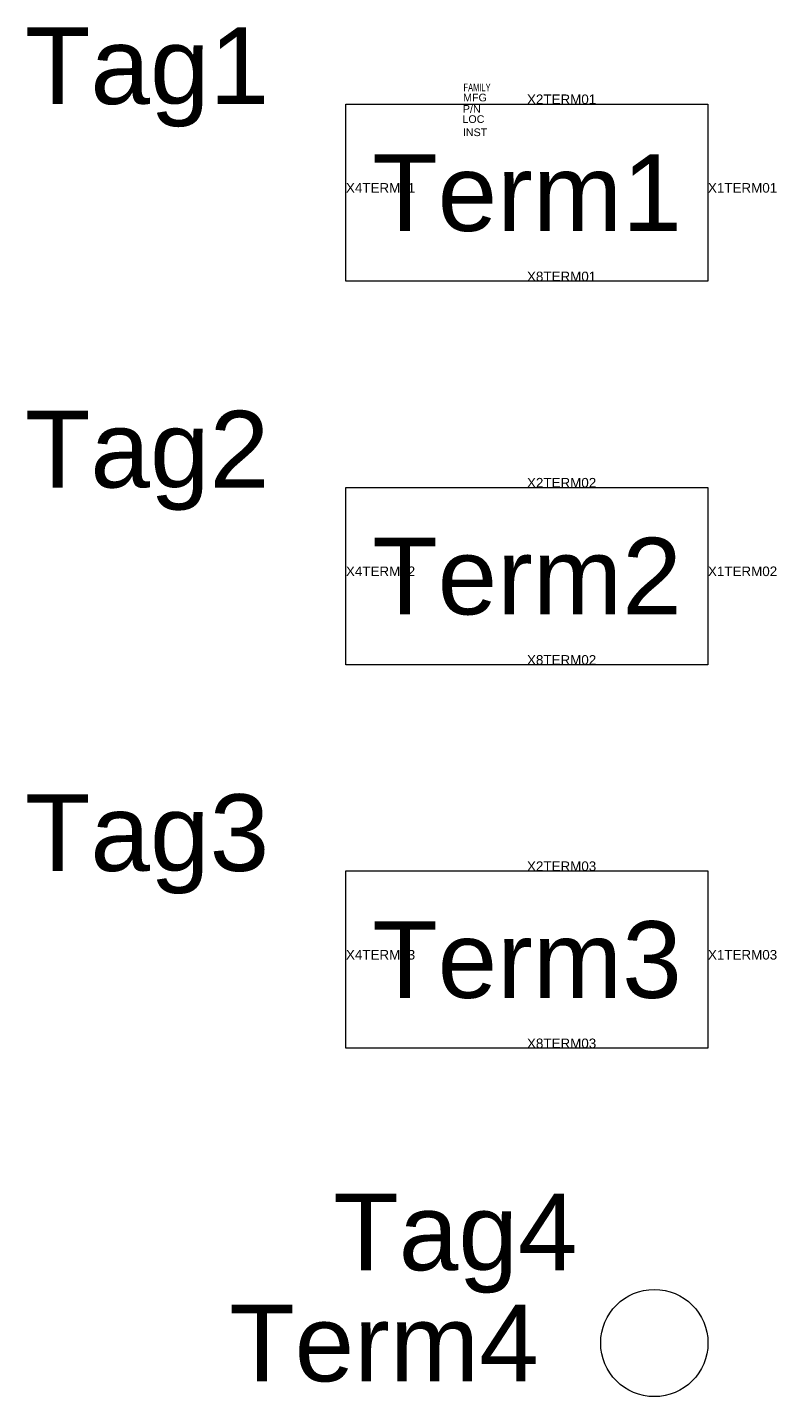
# Model space of a CAD drawing. Header units: inches. Extents: x -3.88 to 0.09, y -1.57 to 0.22.
# Drawn here: x -0.887 to 0.089, y -1.57 to 0.215 of the extents above; entities outside this region: 3.
import ezdxf
from ezdxf.enums import TextEntityAlignment as Align

# ---------------------------------------------------------------- set-up
doc = ezdxf.new("R2010")
doc.units = ezdxf.units.IN
doc.header["$MEASUREMENT"] = 0
doc.styles.add('INERCONNECT TABLES', font='arial.ttf', dxfattribs={"height": 0.1})
doc.styles.add('WD', font='arial.ttf', dxfattribs={"height": 1})

msp = doc.modelspace()

# ---------------------------------------------------------------- linework, layer by layer
for points in [[(-0.4719, 0.1155), (0, 0.1155), (0, -0.1155), (-0.4719, -0.1155)], [(-0.4719, -0.3845), (0, -0.3845), (0, -0.6155), (-0.4719, -0.6155)], [(-0.4719, -0.8845), (0, -0.8845), (0, -1.1155), (-0.4719, -1.1155)]]:
    msp.add_lwpolyline(points, close=True)
msp.add_circle((-0.0699, -1.5), 0.0699)

# ---------------------------------------------------------------- texts
at = {"linetype": 'Continuous', "style": 'INERCONNECT TABLES', "flags": 8}
for tag, p in [('Tag1', (-0.5719, 0.1655)), ('Tag2', (-0.5719, -0.3345)), ('Desc1', (-3.5, -0.6)), ('Desc2', (-3.5, -0.75)), ('Tag3', (-0.5719, -0.8345)), ('Desc3', (-3.5, -0.9)), ('Tag4', (-0.1699, -1.3551)), ('Term4', (-0.2205, -1.5))]:
    msp.add_attdef(tag, text='', height=0.1, dxfattribs=at).set_placement(p, align=Align.MIDDLE_RIGHT)
at = {"linetype": 'Continuous', "style": 'INERCONNECT TABLES', "flags": 9}
msp.add_attdef('MFG', text='', height=0.01, dxfattribs=at).set_placement((-0.2882, 0.119), align=Align.RIGHT)
at = {"linetype": 'Continuous', "style": 'WD', "width": 0.7, "flags": 9}
msp.add_attdef('FAMILY', (-0.3186, 0.1323), '', height=0.01, dxfattribs=at)
at = {"linetype": 'Continuous', "flags": 9}
for tag, p, height, style in [('X2TERM01', (-0.2359, 0.1155), 0.0125, 'WD'), ('P/N', (-0.3195, 0.1042), 0.01, 'INERCONNECT TABLES'), ('LOC', (-0.3201, 0.0909), 0.01, 'INERCONNECT TABLES'), ('INST', (-0.3195, 0.0737), 0.01, 'INERCONNECT TABLES'), ('X4TERM01', (-0.4719, 0), 0.0125, 'WD'), ('X1TERM01', (0, 0), 0.0125, 'WD'), ('X8TERM01', (-0.2359, -0.1155), 0.0125, 'WD'), ('X2TERM02', (-0.2359, -0.3845), 0.0125, 'WD'), ('X4TERM02', (-0.4719, -0.5), 0.0125, 'WD'), ('X1TERM02', (0, -0.5), 0.0125, 'WD'), ('X8TERM02', (-0.2359, -0.6155), 0.0125, 'WD'), ('X2TERM03', (-0.2359, -0.8845), 0.0125, 'WD'), ('X4TERM03', (-0.4719, -1), 0.0125, 'WD'), ('X1TERM03', (0, -1), 0.0125, 'WD'), ('X8TERM03', (-0.2359, -1.1155), 0.0125, 'WD')]:
    msp.add_attdef(tag, p, '', height=height, dxfattribs=dict(at, style=style))
at = {"linetype": 'Continuous', "style": 'INERCONNECT TABLES', "flags": 8}
for tag, p in [('Term1', (-0.2359, 0)), ('Term2', (-0.2359, -0.5)), ('Term3', (-0.2359, -1))]:
    msp.add_attdef(tag, text='', height=0.1, dxfattribs=at).set_placement(p, align=Align.MIDDLE_CENTER)

doc.saveas('drawing.dxf')
